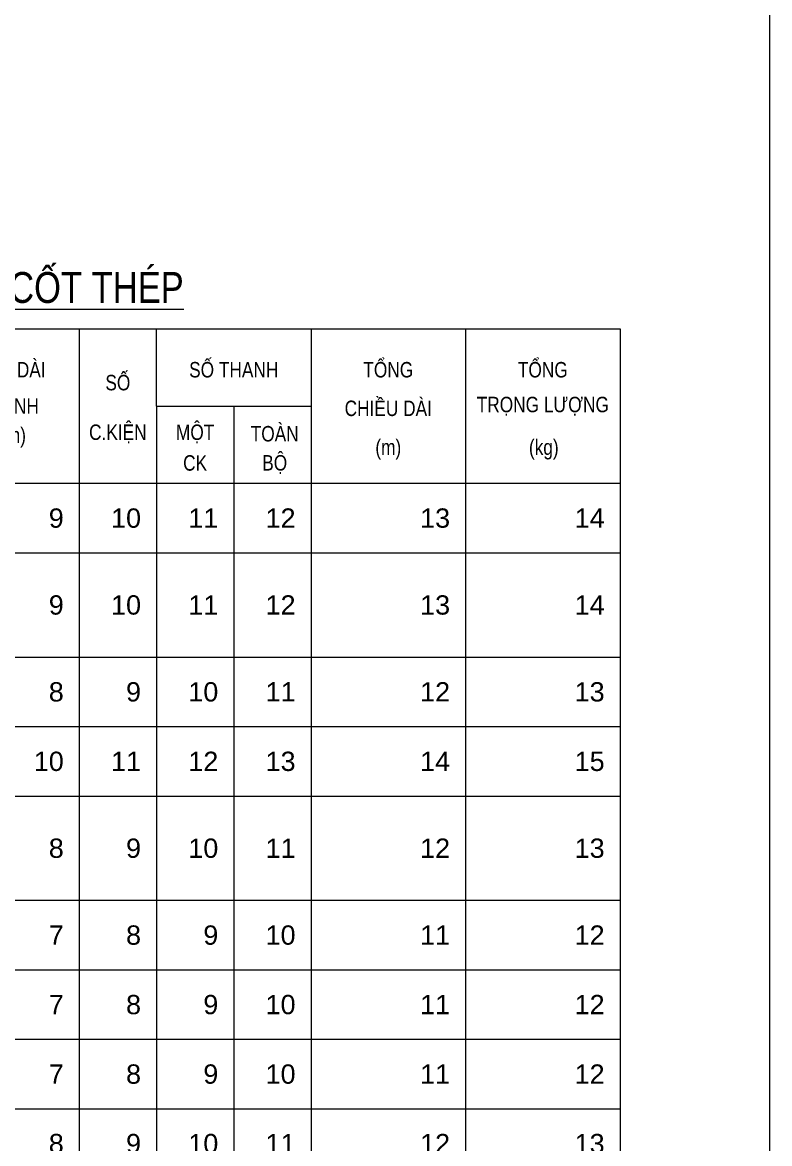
# Model space of a CAD drawing. Header units: millimetres. Extents: x -247377 to 927516, y -864259 to 155594.
# Drawn here: x -151186 to -146351, y 139748 to 147008 of the extents above; entities that cross this region are included whole.
import ezdxf
from ezdxf.enums import TextEntityAlignment as Align

# ---------------------------------------------------------------- set-up
doc = ezdxf.new("R2010")
doc.units = ezdxf.units.MM
doc.header["$MEASUREMENT"] = 0
for name, color, linetype, lineweight in [('kata_net khung', 3, 'Continuous', 20), ('kata_text', 7, 'Continuous', 30), ('NDC_FRAME', 7, 'Continuous', 20), ('NDC_S_DIM', 1, 'Continuous', 15), ('NDC_S_VN TEXT', 7, 'Continuous', 20), ('NDC_Table', 3, 'Continuous', 20)]:
    doc.layers.add(name, color=color, linetype=linetype, lineweight=lineweight)
doc.styles.add('ARIAL', font='arial.ttf', dxfattribs={"width": 0.8})
doc.styles.add('kata_text', font='arial.ttf', dxfattribs={"width": 0.8})

# ---------------------------------------------------------------- blocks, each defined once
blk = doc.blocks.new('dang53')
at = {"layer": 'kata_net khung'}
for p, q in [((10405.3, 0), (10405.3, -900)), ((11405.3, 0), (11405.3, -900)), ((12405.3, 0), (12405.3, -900)), ((13405.3, 0), (13405.3, -900)), ((15405.3, 0), (15405.3, -900)), ((17405.3, 0), (17405.3, -900)), ((1405.3, -900), (17405.3, -900))]:
    blk.add_line(p, q, dxfattribs=at)
at = {"layer": 'kata_text', "style": 'kata_text'}
for tag, height, p in [('007', 150, (5367.4, -115.5)), ('001', 250, (2205.3, -450)), ('008', 250, (8205.3, -450)), ('009', 250, (10205.3, -450)), ('010', 250, (11205.3, -450)), ('011', 250, (12205.3, -450)), ('012', 250, (13205.3, -449.7)), ('013', 250, (15205.3, -450)), ('014', 250, (17205.3, -450))]:
    blk.add_attdef(tag, text='', height=height, dxfattribs=at).set_placement(p, align=Align.MIDDLE_RIGHT)
blk.add_attdef('003', text='', height=200, rotation=90, dxfattribs=at).set_placement((3532.1, -500), align=Align.BOTTOM_CENTER)
blk.add_attdef('004', text='', height=200, dxfattribs=at).set_placement((4322.5, -225), align=Align.TOP_CENTER)
blk.add_attdef('005', text='', height=200, rotation=322, dxfattribs=at).set_placement((5294.5, -453.2), align=Align.TOP_CENTER)
blk.add_attdef('002', text='', height=200, dxfattribs=at).set_placement((3205.3, -800), align=Align.BOTTOM_RIGHT)
blk.add_attdef('006', text='', height=200, dxfattribs=at).set_placement((6254.4, -700), align=Align.BOTTOM_CENTER)
blk = doc.blocks.new('dang54')
at = {"layer": 'kata_net khung'}
for p, q in [((10405.3, 0), (10405.3, -900)), ((11405.3, 0), (11405.3, -900)), ((12405.3, 0), (12405.3, -900)), ((13405.3, 0), (13405.3, -900)), ((15405.3, 0), (15405.3, -900)), ((17405.3, 0), (17405.3, -900)), ((1405.3, -900), (17405.3, -900))]:
    blk.add_line(p, q, dxfattribs=at)
at = {"layer": 'kata_text', "style": 'kata_text'}
for tag, height, p in [('006', 150, (5004.3, -98.9)), ('001', 250, (2205.3, -450)), ('007', 250, (8205.3, -450)), ('008', 250, (10205.3, -450)), ('009', 250, (11205.3, -450)), ('010', 250, (12205.3, -450)), ('011', 250, (13205.3, -449.7)), ('012', 250, (15205.3, -450)), ('013', 250, (17205.3, -450))]:
    blk.add_attdef(tag, text='', height=height, dxfattribs=at).set_placement(p, align=Align.MIDDLE_RIGHT)
for tag, rotation, p in [('002', 310.60129, (3302.1, -426.2)), ('004', 332, (5414.7, -381))]:
    blk.add_attdef(tag, text='', height=200, rotation=rotation, dxfattribs=at).set_placement(p, align=Align.MIDDLE_CENTER)
for tag, p in [('003', (4210.8, -352)), ('005', (6253.6, -635.9))]:
    blk.add_attdef(tag, text='', height=200, dxfattribs=at).set_placement(p, align=Align.MIDDLE_CENTER)
blk = doc.blocks.new('dang55')
at = {"layer": 'kata_net khung'}
for p, q in [((10405.3, 0), (10405.3, -900)), ((11405.3, 0), (11405.3, -900)), ((12405.3, 0), (12405.3, -900)), ((13405.3, 0), (13405.3, -900)), ((15405.3, 0), (15405.3, -900)), ((17405.3, 0), (17405.3, -900)), ((1405.3, -900), (17405.3, -900))]:
    blk.add_line(p, q, dxfattribs=at)
at = {"layer": 'kata_text', "style": 'kata_text'}
for tag, height, p in [('008', 150, (4327.4, -115.5)), ('003', 200, (4031.1, -356.1)), ('001', 250, (2205.3, -450)), ('009', 250, (8205.3, -450)), ('010', 250, (10205.3, -450)), ('011', 250, (11205.3, -450)), ('012', 250, (12205.3, -450)), ('013', 250, (13205.3, -449.7)), ('014', 250, (15205.3, -450)), ('015', 250, (17205.3, -450))]:
    blk.add_attdef(tag, text='', height=height, dxfattribs=at).set_placement(p, align=Align.MIDDLE_RIGHT)
blk.add_attdef('002', text='', height=200, rotation=312.27369, dxfattribs=at).set_placement((2880.5, -421.4), align=Align.MIDDLE_CENTER)
blk.add_attdef('004', text='', height=200, rotation=322, dxfattribs=at).set_placement((4502.8, -779.1), align=Align.MIDDLE_RIGHT)
blk.add_attdef('005', text='', height=200, dxfattribs=at).set_placement((5059.8, -550), align=Align.MIDDLE_CENTER)
blk.add_attdef('006', text='', height=200, rotation=343.77921, dxfattribs=at).set_placement((5835.5, -761.5), align=Align.BOTTOM_CENTER)
blk.add_attdef('007', text='', height=200, dxfattribs=at).set_placement((6238.1, -636.1), align=Align.MIDDLE_LEFT)
blk = doc.blocks.new('dang56')
at = {"layer": 'kata_net khung'}
for p, q in [((10405.3, 0), (10405.3, -1350)), ((11405.3, 0), (11405.3, -1350)), ((12405.3, 0), (12405.3, -1350)), ((13405.3, 0), (13405.3, -1350)), ((15405.3, 0), (15405.3, -1350)), ((17405.3, 0), (17405.3, -1350)), ((1405.3, -1350), (17405.3, -1350))]:
    blk.add_line(p, q, dxfattribs=at)
at = {"layer": 'kata_text', "style": 'kata_text'}
for tag, rotation, p in [('002', 348.74037, (5582.8, -411.8)), ('003', 90, (3169.6, -668.1)), ('005', 336.90873, (3816.7, -891.9))]:
    blk.add_attdef(tag, text='', height=200, rotation=rotation, dxfattribs=at).set_placement(p, align=Align.MIDDLE_CENTER)
for tag, height, p in [('001', 250, (2205.3, -675)), ('007', 250, (8205.3, -675)), ('008', 250, (10205.3, -675)), ('009', 250, (11205.3, -675)), ('010', 250, (12205.3, -675)), ('011', 250, (13205.3, -674.7)), ('012', 250, (15205.3, -675)), ('013', 250, (17205.3, -675)), ('004', 200, (5144.5, -1043.6)), ('006', 150, (6492.4, -1109.8))]:
    blk.add_attdef(tag, text='', height=height, dxfattribs=at).set_placement(p, align=Align.MIDDLE_RIGHT)
blk = doc.blocks.new('dang57')
at = {"layer": 'kata_net khung'}
for p, q in [((10405.3, 0), (10405.3, -900)), ((11405.3, 0), (11405.3, -900)), ((12405.3, 0), (12405.3, -900)), ((13405.3, 0), (13405.3, -900)), ((15405.3, 0), (15405.3, -900)), ((17405.3, 0), (17405.3, -900)), ((1405.3, -900), (17405.3, -900))]:
    blk.add_line(p, q, dxfattribs=at)
at = {"layer": 'kata_text', "style": 'kata_text'}
blk.add_attdef('003', text='', height=200, rotation=23.09127, dxfattribs=at).set_placement((3737.6, -108.5), align=Align.MIDDLE_RIGHT)
blk.add_attdef('002', text='', height=200, rotation=348.74037, dxfattribs=at).set_placement((5602.4, -345.4), align=Align.MIDDLE_CENTER)
for tag, height, p in [('001', 250, (2205.3, -450)), ('006', 250, (8205.3, -450)), ('007', 250, (10205.3, -450)), ('008', 250, (11205.3, -450)), ('009', 250, (12205.3, -450)), ('010', 250, (13205.3, -449.7)), ('011', 250, (15205.3, -450)), ('012', 250, (17205.3, -450)), ('004', 200, (5147.9, -651.2)), ('005', 150, (6503.7, -683.8))]:
    blk.add_attdef(tag, text='', height=height, dxfattribs=at).set_placement(p, align=Align.MIDDLE_RIGHT)
blk = doc.blocks.new('dang58')
at = {"layer": 'kata_net khung'}
for p, q in [((10405.3, 0), (10405.3, -900)), ((11405.3, 0), (11405.3, -900)), ((12405.3, 0), (12405.3, -900)), ((13405.3, 0), (13405.3, -900)), ((15405.3, 0), (15405.3, -900)), ((17405.3, 0), (17405.3, -900)), ((1405.3, -900), (17405.3, -900))]:
    blk.add_line(p, q, dxfattribs=at)
at = {"layer": 'kata_text', "style": 'kata_text'}
for tag, height, p in [('005', 150, (3339.2, -283.6)), ('001', 250, (2205.3, -450)), ('006', 250, (8205.3, -450)), ('007', 250, (10205.3, -450)), ('008', 250, (11205.3, -450)), ('009', 250, (12205.3, -450)), ('010', 250, (13205.3, -449.7)), ('011', 250, (15205.3, -450)), ('012', 250, (17205.3, -450))]:
    blk.add_attdef(tag, text='', height=height, dxfattribs=at).set_placement(p, align=Align.MIDDLE_RIGHT)
blk.add_attdef('003', text='', height=200, rotation=48.21649, dxfattribs=at).set_placement((3574.8, -425.1), align=Align.MIDDLE_CENTER)
for tag, p in [('004', (5813.9, -318.8)), ('002', (4649.9, -570.9))]:
    blk.add_attdef(tag, text='', height=200, dxfattribs=at).set_placement(p, align=Align.MIDDLE_CENTER)
blk = doc.blocks.new('dang59')
at = {"layer": 'kata_net khung'}
for p, q in [((10405, 0), (10405, -900)), ((11405, 0), (11405, -900)), ((12405, 0), (12405, -900)), ((13405, 0), (13405, -900)), ((15405, 0), (15405, -900)), ((17405, 0), (17405, -900)), ((1405, -900), (17405, -900))]:
    blk.add_line(p, q, dxfattribs=at)
at = {"layer": 'kata_text', "style": 'kata_text'}
blk.add_attdef('002', text='', height=200, dxfattribs=at).set_placement((6592, -169), align=Align.MIDDLE_LEFT)
for tag, p in [('005', (5301, -386)), ('004', (4217, -660))]:
    blk.add_attdef(tag, text='', height=200, dxfattribs=at).set_placement(p, align=Align.MIDDLE_CENTER)
for tag, p in [('001', (2205, -450)), ('006', (8205, -450)), ('007', (10205, -450)), ('008', (11205, -450)), ('009', (12205, -450)), ('010', (13205, -450)), ('011', (15205, -450)), ('012', (17205, -450))]:
    blk.add_attdef(tag, text='', height=250, dxfattribs=at).set_placement(p, align=Align.MIDDLE_RIGHT)
blk.add_attdef('003', text='', height=200, rotation=90, dxfattribs=at).set_placement((6170, -516), align=Align.MIDDLE_CENTER)
blk = doc.blocks.new('dang53a')
at = {"layer": 'kata_net khung'}
for p, q in [((10405.3, 0), (10405.3, -1350)), ((11405.3, 0), (11405.3, -1350)), ((12405.3, 0), (12405.3, -1350)), ((13405.3, 0), (13405.3, -1350)), ((15405.3, 0), (15405.3, -1350)), ((17405.3, 0), (17405.3, -1350)), ((1405.3, -1350), (17405.3, -1350))]:
    blk.add_line(p, q, dxfattribs=at)
at = {"layer": 'kata_text', "style": 'kata_text'}
blk.add_attdef('006', text='', height=200, dxfattribs=at).set_placement((6254.4, -350), align=Align.BOTTOM_CENTER)
blk.add_attdef('005', text='', height=200, rotation=25.11483, dxfattribs=at).set_placement((5282.4, -274.7), align=Align.TOP_CENTER)
for tag, height, p in [('001', 250, (2205.3, -675)), ('007', 150, (6010.5, -533.5)), ('008', 250, (8205.3, -675)), ('009', 250, (10205.3, -675)), ('010', 250, (11205.3, -675)), ('011', 250, (12205.3, -675)), ('012', 250, (13205.3, -674.7)), ('013', 250, (15205.3, -675)), ('014', 250, (17205.3, -675))]:
    blk.add_attdef(tag, text='', height=height, dxfattribs=at).set_placement(p, align=Align.MIDDLE_RIGHT)
blk.add_attdef('004', text='', height=200, dxfattribs=at).set_placement((4322.5, -675), align=Align.TOP_CENTER)
blk.add_attdef('003', text='', height=200, rotation=90, dxfattribs=at).set_placement((3532.1, -950), align=Align.BOTTOM_CENTER)
blk.add_attdef('002', text='', height=200, dxfattribs=at).set_placement((3205.3, -1250), align=Align.BOTTOM_RIGHT)
blk = doc.blocks.new('dang60')
at = {"layer": 'kata_net khung'}
for p, q in [((10405, 0), (10405, -900)), ((11405, 0), (11405, -900)), ((12405, 0), (12405, -900)), ((13405, 0), (13405, -900)), ((15405, 0), (15405, -900)), ((17405, 0), (17405, -900))]:
    blk.add_line(p, q, dxfattribs=at)
at = {"layer": 'kata_text', "style": 'kata_text'}
blk.add_attdef('003', text='', height=200, rotation=90, dxfattribs=at).set_placement((3205, -450), align=Align.BOTTOM_CENTER)
for tag, p in [('002', (3355, -225)), ('006', (6319, -225))]:
    blk.add_attdef(tag, text='', height=200, dxfattribs=at).set_placement(p, align=Align.TOP_LEFT)
blk.add_attdef('005', text='', height=200, rotation=90, dxfattribs=at).set_placement((5768, -450), align=Align.TOP_CENTER)
for tag, p in [('001', (2205, -450)), ('007', (8205, -450)), ('008', (10205, -450)), ('009', (11205, -450)), ('010', (12205, -450)), ('011', (13205, -450)), ('012', (15205, -450)), ('013', (17205, -450))]:
    blk.add_attdef(tag, text='', height=250, dxfattribs=at).set_placement(p, align=Align.MIDDLE_RIGHT)
blk.add_attdef('004', text='', height=200, dxfattribs=at).set_placement((4899, -750), align=Align.BOTTOM_CENTER)
blk = doc.blocks.new('Tieude')
at = {"layer": 'NDC_Table'}
for p, q in [((0, 2000), (17405, 2000)), ((10405, 2000), (10405, 0)), ((11405, 1000), (11405, 2000)), ((13405, 2000), (13405, 0)), ((15405, 2000), (15405, 0)), ((17405, 2000), (17405, 0)), ((11405, 1000), (13405, 1000)), ((11405, 1000), (11405, 0)), ((12405, 1000), (12405, 0)), ((0, 0), (17405, 0))]:
    blk.add_line(p, q, dxfattribs=at)
at = {"layer": 'NDC_S_VN TEXT', "style": 'ARIAL', "width": 0.8}
for s, height, p in [('%%UBẢNG THỐNG KÊ CỐT THÉP', 400, (8703, 2594)), ('CHIỀU DÀI', 200, (9405, 1500)), ('SỐ THANH', 200, (12405, 1500)), ('TỔNG', 200, (14405, 1500)), ('TỔNG', 200, (16405, 1500)), ('SỐ', 200, (10905, 1333)), ('1 THANH', 200, (9405, 1000)), ('CHIỀU DÀI', 200, (14405, 1000)), ('TRỌNG LƯỢNG', 200, (16405, 1000)), ('(mm)', 200, (9455, 599)), ('C.KIỆN', 200, (10905, 667)), ('MỘT', 200, (11905, 667)), ('TOÀN', 200, (12935, 667)), ('(m)', 200, (14405, 443)), ('(kg)', 200, (16418, 443)), ('CK', 200, (11905, 264)), ('BỘ', 200, (12935, 271))]:
    blk.add_text(s, height=height, dxfattribs=at).set_placement(p, align=Align.MIDDLE)

msp = doc.modelspace()

# ---------------------------------------------------------------- linework, layer by layer
at = {"layer": 'NDC_FRAME'}
msp.add_line((-146351.3, 154656.6), (-146351.3, 124656.6), dxfattribs=at)

# ---------------------------------------------------------------- block references
at = {"layer": 'NDC_S_DIM'}
ref = msp.add_blockref('dang53a', (-156021.2, 143573.2), dxfattribs=dict(at, xscale=0.5, yscale=0.5, zscale=0.5))
ref.add_attrib('009', '9', dxfattribs={"layer": 'NDC_S_VN TEXT', "height": 125, "style": 'ARIAL'}).set_placement((-150918.6, 143235.7), align=Align.MIDDLE_RIGHT)
ref.add_attrib('010', '10', dxfattribs={"layer": 'NDC_S_VN TEXT', "height": 125, "style": 'ARIAL'}).set_placement((-150418.6, 143235.7), align=Align.MIDDLE_RIGHT)
ref.add_attrib('011', '11', dxfattribs={"layer": 'NDC_S_VN TEXT', "height": 125, "style": 'ARIAL'}).set_placement((-149918.6, 143235.7), align=Align.MIDDLE_RIGHT)
ref.add_attrib('012', '12', dxfattribs={"layer": 'NDC_S_VN TEXT', "height": 125, "style": 'ARIAL'}).set_placement((-149418.6, 143235.8), align=Align.MIDDLE_RIGHT)
ref.add_attrib('013', '13', dxfattribs={"layer": 'NDC_S_VN TEXT', "height": 125, "style": 'ARIAL'}).set_placement((-148418.6, 143235.7), align=Align.MIDDLE_RIGHT)
ref.add_attrib('014', '14', dxfattribs={"layer": 'NDC_S_VN TEXT', "height": 125, "style": 'ARIAL'}).set_placement((-147418.6, 143235.7), align=Align.MIDDLE_RIGHT)
ref = msp.add_blockref('dang56', (-156021.2, 141998.2), dxfattribs=dict(at, xscale=0.5, yscale=0.5, zscale=0.5))
ref.add_attrib('008', '8', dxfattribs={"layer": 'NDC_S_VN TEXT', "height": 125, "style": 'ARIAL'}).set_placement((-150918.6, 141660.7), align=Align.MIDDLE_RIGHT)
ref.add_attrib('009', '9', dxfattribs={"layer": 'NDC_S_VN TEXT', "height": 125, "style": 'ARIAL'}).set_placement((-150418.6, 141660.7), align=Align.MIDDLE_RIGHT)
ref.add_attrib('010', '10', dxfattribs={"layer": 'NDC_S_VN TEXT', "height": 125, "style": 'ARIAL'}).set_placement((-149918.6, 141660.7), align=Align.MIDDLE_RIGHT)
ref.add_attrib('011', '11', dxfattribs={"layer": 'NDC_S_VN TEXT', "height": 125, "style": 'ARIAL'}).set_placement((-149418.6, 141660.8), align=Align.MIDDLE_RIGHT)
ref.add_attrib('012', '12', dxfattribs={"layer": 'NDC_S_VN TEXT', "height": 125, "style": 'ARIAL'}).set_placement((-148418.6, 141660.7), align=Align.MIDDLE_RIGHT)
ref.add_attrib('013', '13', dxfattribs={"layer": 'NDC_S_VN TEXT', "height": 125, "style": 'ARIAL'}).set_placement((-147418.6, 141660.7), align=Align.MIDDLE_RIGHT)
ref = msp.add_blockref('dang57', (-156021.2, 141323.2), dxfattribs=dict(at, xscale=0.5, yscale=0.5, zscale=0.5))
ref.add_attrib('007', '7', dxfattribs={"layer": 'NDC_S_VN TEXT', "height": 125, "style": 'ARIAL'}).set_placement((-150918.6, 141098.2), align=Align.MIDDLE_RIGHT)
ref.add_attrib('008', '8', dxfattribs={"layer": 'NDC_S_VN TEXT', "height": 125, "style": 'ARIAL'}).set_placement((-150418.6, 141098.2), align=Align.MIDDLE_RIGHT)
ref.add_attrib('009', '9', dxfattribs={"layer": 'NDC_S_VN TEXT', "height": 125, "style": 'ARIAL'}).set_placement((-149918.6, 141098.2), align=Align.MIDDLE_RIGHT)
ref.add_attrib('010', '10', dxfattribs={"layer": 'NDC_S_VN TEXT', "height": 125, "style": 'ARIAL'}).set_placement((-149418.6, 141098.3), align=Align.MIDDLE_RIGHT)
ref.add_attrib('011', '11', dxfattribs={"layer": 'NDC_S_VN TEXT', "height": 125, "style": 'ARIAL'}).set_placement((-148418.6, 141098.2), align=Align.MIDDLE_RIGHT)
ref.add_attrib('012', '12', dxfattribs={"layer": 'NDC_S_VN TEXT', "height": 125, "style": 'ARIAL'}).set_placement((-147418.6, 141098.2), align=Align.MIDDLE_RIGHT)
ref = msp.add_blockref('dang53', (-156021.2, 144023.2), dxfattribs=dict(at, xscale=0.5, yscale=0.5, zscale=0.5))
ref.add_attrib('009', '9', dxfattribs={"layer": 'NDC_S_VN TEXT', "height": 125, "style": 'ARIAL'}).set_placement((-150918.6, 143798.2), align=Align.MIDDLE_RIGHT)
ref.add_attrib('010', '10', dxfattribs={"layer": 'NDC_S_VN TEXT', "height": 125, "style": 'ARIAL'}).set_placement((-150418.6, 143798.2), align=Align.MIDDLE_RIGHT)
ref.add_attrib('011', '11', dxfattribs={"layer": 'NDC_S_VN TEXT', "height": 125, "style": 'ARIAL'}).set_placement((-149918.6, 143798.2), align=Align.MIDDLE_RIGHT)
ref.add_attrib('012', '12', dxfattribs={"layer": 'NDC_S_VN TEXT', "height": 125, "style": 'ARIAL'}).set_placement((-149418.6, 143798.3), align=Align.MIDDLE_RIGHT)
ref.add_attrib('013', '13', dxfattribs={"layer": 'NDC_S_VN TEXT', "height": 125, "style": 'ARIAL'}).set_placement((-148418.6, 143798.2), align=Align.MIDDLE_RIGHT)
ref.add_attrib('014', '14', dxfattribs={"layer": 'NDC_S_VN TEXT', "height": 125, "style": 'ARIAL'}).set_placement((-147418.6, 143798.2), align=Align.MIDDLE_RIGHT)
ref = msp.add_blockref('dang54', (-156021.2, 142898.2), dxfattribs=dict(at, xscale=0.5, yscale=0.5, zscale=0.5))
ref.add_attrib('008', '8', dxfattribs={"layer": 'NDC_S_VN TEXT', "height": 125, "style": 'ARIAL'}).set_placement((-150918.6, 142673.2), align=Align.MIDDLE_RIGHT)
ref.add_attrib('009', '9', dxfattribs={"layer": 'NDC_S_VN TEXT', "height": 125, "style": 'ARIAL'}).set_placement((-150418.6, 142673.2), align=Align.MIDDLE_RIGHT)
ref.add_attrib('010', '10', dxfattribs={"layer": 'NDC_S_VN TEXT', "height": 125, "style": 'ARIAL'}).set_placement((-149918.6, 142673.2), align=Align.MIDDLE_RIGHT)
ref.add_attrib('011', '11', dxfattribs={"layer": 'NDC_S_VN TEXT', "height": 125, "style": 'ARIAL'}).set_placement((-149418.6, 142673.3), align=Align.MIDDLE_RIGHT)
ref.add_attrib('012', '12', dxfattribs={"layer": 'NDC_S_VN TEXT', "height": 125, "style": 'ARIAL'}).set_placement((-148418.6, 142673.2), align=Align.MIDDLE_RIGHT)
ref.add_attrib('013', '13', dxfattribs={"layer": 'NDC_S_VN TEXT', "height": 125, "style": 'ARIAL'}).set_placement((-147418.6, 142673.2), align=Align.MIDDLE_RIGHT)
ref = msp.add_blockref('dang55', (-156021.2, 142448.2), dxfattribs=dict(at, xscale=0.5, yscale=0.5, zscale=0.5))
ref.add_attrib('010', '10', dxfattribs={"layer": 'NDC_S_VN TEXT', "height": 125, "style": 'ARIAL'}).set_placement((-150918.6, 142223.2), align=Align.MIDDLE_RIGHT)
ref.add_attrib('011', '11', dxfattribs={"layer": 'NDC_S_VN TEXT', "height": 125, "style": 'ARIAL'}).set_placement((-150418.6, 142223.2), align=Align.MIDDLE_RIGHT)
ref.add_attrib('012', '12', dxfattribs={"layer": 'NDC_S_VN TEXT', "height": 125, "style": 'ARIAL'}).set_placement((-149918.6, 142223.2), align=Align.MIDDLE_RIGHT)
ref.add_attrib('013', '13', dxfattribs={"layer": 'NDC_S_VN TEXT', "height": 125, "style": 'ARIAL'}).set_placement((-149418.6, 142223.3), align=Align.MIDDLE_RIGHT)
ref.add_attrib('014', '14', dxfattribs={"layer": 'NDC_S_VN TEXT', "height": 125, "style": 'ARIAL'}).set_placement((-148418.6, 142223.2), align=Align.MIDDLE_RIGHT)
ref.add_attrib('015', '15', dxfattribs={"layer": 'NDC_S_VN TEXT', "height": 125, "style": 'ARIAL'}).set_placement((-147418.6, 142223.2), align=Align.MIDDLE_RIGHT)
ref = msp.add_blockref('dang58', (-156021.2, 140873.2), dxfattribs=dict(at, xscale=0.5, yscale=0.5, zscale=0.5))
ref.add_attrib('007', '7', dxfattribs={"layer": 'NDC_S_VN TEXT', "height": 125, "style": 'ARIAL'}).set_placement((-150918.6, 140648.2), align=Align.MIDDLE_RIGHT)
ref.add_attrib('008', '8', dxfattribs={"layer": 'NDC_S_VN TEXT', "height": 125, "style": 'ARIAL'}).set_placement((-150418.6, 140648.2), align=Align.MIDDLE_RIGHT)
ref.add_attrib('009', '9', dxfattribs={"layer": 'NDC_S_VN TEXT', "height": 125, "style": 'ARIAL'}).set_placement((-149918.6, 140648.2), align=Align.MIDDLE_RIGHT)
ref.add_attrib('010', '10', dxfattribs={"layer": 'NDC_S_VN TEXT', "height": 125, "style": 'ARIAL'}).set_placement((-149418.6, 140648.3), align=Align.MIDDLE_RIGHT)
ref.add_attrib('011', '11', dxfattribs={"layer": 'NDC_S_VN TEXT', "height": 125, "style": 'ARIAL'}).set_placement((-148418.6, 140648.2), align=Align.MIDDLE_RIGHT)
ref.add_attrib('012', '12', dxfattribs={"layer": 'NDC_S_VN TEXT', "height": 125, "style": 'ARIAL'}).set_placement((-147418.6, 140648.2), align=Align.MIDDLE_RIGHT)
ref = msp.add_blockref('dang59', (-156021.2, 140423.2), dxfattribs=dict(at, xscale=0.5, yscale=0.5, zscale=0.5))
ref.add_attrib('007', '7', dxfattribs={"layer": 'NDC_S_VN TEXT', "height": 125, "style": 'ARIAL'}).set_placement((-150918.6, 140198.2), align=Align.MIDDLE_RIGHT)
ref.add_attrib('008', '8', dxfattribs={"layer": 'NDC_S_VN TEXT', "height": 125, "style": 'ARIAL'}).set_placement((-150418.6, 140198.2), align=Align.MIDDLE_RIGHT)
ref.add_attrib('009', '9', dxfattribs={"layer": 'NDC_S_VN TEXT', "height": 125, "style": 'ARIAL'}).set_placement((-149918.6, 140198.3), align=Align.MIDDLE_RIGHT)
ref.add_attrib('010', '10', dxfattribs={"layer": 'NDC_S_VN TEXT', "height": 125, "style": 'ARIAL'}).set_placement((-149418.6, 140198.2), align=Align.MIDDLE_RIGHT)
ref.add_attrib('011', '11', dxfattribs={"layer": 'NDC_S_VN TEXT', "height": 125, "style": 'ARIAL'}).set_placement((-148418.6, 140198.2), align=Align.MIDDLE_RIGHT)
ref.add_attrib('012', '12', dxfattribs={"layer": 'NDC_S_VN TEXT', "height": 125, "style": 'ARIAL'}).set_placement((-147418.6, 140198.2), align=Align.MIDDLE_RIGHT)
ref = msp.add_blockref('dang60', (-156021.2, 139973.2), dxfattribs=dict(at, xscale=0.5, yscale=0.5, zscale=0.5))
ref.add_attrib('008', '8', dxfattribs={"layer": 'NDC_S_VN TEXT', "height": 125, "style": 'ARIAL'}).set_placement((-150918.6, 139748.2), align=Align.MIDDLE_RIGHT)
ref.add_attrib('009', '9', dxfattribs={"layer": 'NDC_S_VN TEXT', "height": 125, "style": 'ARIAL'}).set_placement((-150418.6, 139748.2), align=Align.MIDDLE_RIGHT)
ref.add_attrib('010', '10', dxfattribs={"layer": 'NDC_S_VN TEXT', "height": 125, "style": 'ARIAL'}).set_placement((-149918.6, 139748.2), align=Align.MIDDLE_RIGHT)
ref.add_attrib('011', '11', dxfattribs={"layer": 'NDC_S_VN TEXT', "height": 125, "style": 'ARIAL'}).set_placement((-149418.6, 139748.3), align=Align.MIDDLE_RIGHT)
ref.add_attrib('012', '12', dxfattribs={"layer": 'NDC_S_VN TEXT', "height": 125, "style": 'ARIAL'}).set_placement((-148418.6, 139748.2), align=Align.MIDDLE_RIGHT)
ref.add_attrib('013', '13', dxfattribs={"layer": 'NDC_S_VN TEXT', "height": 125, "style": 'ARIAL'}).set_placement((-147418.6, 139748.2), align=Align.MIDDLE_RIGHT)
at = {"layer": 'NDC_S_VN TEXT', "xscale": 0.5, "yscale": 0.5, "zscale": 0.5}
msp.add_blockref('Tieude', (-156021.2, 144023.2), dxfattribs=at)

doc.saveas('drawing.dxf')
